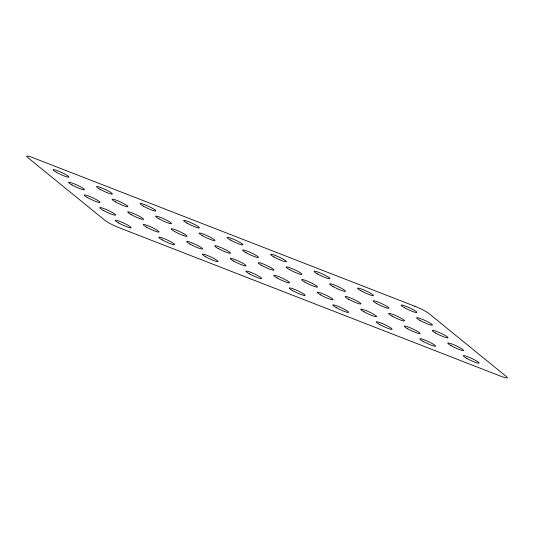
<?xml version="1.0" encoding="UTF-8"?>
<svg xmlns="http://www.w3.org/2000/svg" width="534" height="534" viewBox="0 0 534 534"><rect width="100%" height="100%" fill="white"/><g stroke="black" fill="none" stroke-linecap="round" stroke-linejoin="round"><path stroke-width="0.8" d="M414.811 306.249L33.208 157.784A11.841 1.502 24.9 0 0 27.568 157.39L105.058 220.449A11.841 1.502 24.9 0 0 119.189 227.751L500.792 376.216A11.841 1.502 24.9 0 0 506.432 376.61L428.942 313.551A11.841 1.502 24.9 0 0 414.811 306.249M56.43 172.308A8.678 1.101 24.9 0 0 68.853 177.088A8.678 1.101 24.9 0 0 57.719 170.8A8.678 1.101 24.9 0 0 56.43 172.308M99.931 189.236A8.678 1.101 24.9 0 0 112.347 194.009A8.678 1.101 24.9 0 0 101.22 187.728A8.678 1.101 24.9 0 0 99.931 189.236M143.426 206.157A8.678 1.101 24.9 0 0 155.848 210.937A8.678 1.101 24.9 0 0 144.714 204.649A8.678 1.101 24.9 0 0 143.426 206.157M186.927 223.078A8.678 1.101 24.9 0 0 199.349 227.858A8.678 1.101 24.9 0 0 188.215 221.577A8.678 1.101 24.9 0 0 186.927 223.078M230.428 240.006A8.678 1.101 24.9 0 0 242.843 244.786A8.678 1.101 24.9 0 0 231.716 238.498A8.678 1.101 24.9 0 0 230.428 240.006M273.922 256.927A8.678 1.101 24.9 0 0 286.344 261.707A8.678 1.101 24.9 0 0 275.21 255.426A8.678 1.101 24.9 0 0 273.922 256.927M317.423 273.855A8.678 1.101 24.9 0 0 329.845 278.628A8.678 1.101 24.9 0 0 318.711 272.347A8.678 1.101 24.9 0 0 317.423 273.855M360.924 290.776A8.678 1.101 24.9 0 0 373.339 295.556A8.678 1.101 24.9 0 0 362.212 289.268A8.678 1.101 24.9 0 0 360.924 290.776M404.425 307.697A8.678 1.101 24.9 0 0 416.84 312.477A8.678 1.101 24.9 0 0 405.706 306.196A8.678 1.101 24.9 0 0 404.425 307.697M71.983 184.971A8.678 1.101 24.9 0 0 84.405 189.744A8.678 1.101 24.9 0 0 73.271 183.462A8.678 1.101 24.9 0 0 71.983 184.971M115.484 201.892A8.678 1.101 24.9 0 0 127.906 206.671A8.678 1.101 24.9 0 0 116.772 200.383A8.678 1.101 24.9 0 0 115.484 201.892M158.985 218.813A8.678 1.101 24.9 0 0 171.401 223.592A8.678 1.101 24.9 0 0 160.273 217.311A8.678 1.101 24.9 0 0 158.985 218.813M202.479 235.741A8.678 1.101 24.9 0 0 214.902 240.514A8.678 1.101 24.9 0 0 203.768 234.232A8.678 1.101 24.9 0 0 202.479 235.741M245.98 252.662A8.678 1.101 24.9 0 0 258.403 257.441A8.678 1.101 24.9 0 0 247.269 251.154A8.678 1.101 24.9 0 0 245.98 252.662M289.481 269.59A8.678 1.101 24.9 0 0 301.897 274.363A8.678 1.101 24.9 0 0 290.77 268.081A8.678 1.101 24.9 0 0 289.481 269.59M332.976 286.511A8.678 1.101 24.9 0 0 345.398 291.29A8.678 1.101 24.9 0 0 334.264 285.002A8.678 1.101 24.9 0 0 332.976 286.511M376.477 303.432A8.678 1.101 24.9 0 0 388.899 308.211A8.678 1.101 24.9 0 0 377.765 301.93A8.678 1.101 24.9 0 0 376.477 303.432M419.978 320.36A8.678 1.101 24.9 0 0 432.393 325.139A8.678 1.101 24.9 0 0 421.266 318.851A8.678 1.101 24.9 0 0 419.978 320.36M87.543 197.627A8.678 1.101 24.9 0 0 99.958 202.406A8.678 1.101 24.9 0 0 88.831 196.118A8.678 1.101 24.9 0 0 87.543 197.627M131.037 214.548A8.678 1.101 24.9 0 0 143.459 219.327A8.678 1.101 24.9 0 0 132.325 213.046A8.678 1.101 24.9 0 0 131.037 214.548M174.538 231.476A8.678 1.101 24.9 0 0 186.96 236.248A8.678 1.101 24.9 0 0 175.826 229.967A8.678 1.101 24.9 0 0 174.538 231.476M218.039 248.397A8.678 1.101 24.9 0 0 230.454 253.176A8.678 1.101 24.9 0 0 219.327 246.888A8.678 1.101 24.9 0 0 218.039 248.397M261.533 265.318A8.678 1.101 24.9 0 0 273.955 270.097A8.678 1.101 24.9 0 0 262.821 263.816A8.678 1.101 24.9 0 0 261.533 265.318M305.034 282.246A8.678 1.101 24.9 0 0 317.456 287.025A8.678 1.101 24.9 0 0 306.322 280.737A8.678 1.101 24.9 0 0 305.034 282.246M348.535 299.167A8.678 1.101 24.9 0 0 360.951 303.946A8.678 1.101 24.9 0 0 349.823 297.665A8.678 1.101 24.9 0 0 348.535 299.167M392.029 316.095A8.678 1.101 24.9 0 0 404.452 320.867A8.678 1.101 24.9 0 0 393.318 314.586A8.678 1.101 24.9 0 0 392.029 316.095M435.53 333.016A8.678 1.101 24.9 0 0 447.953 337.795A8.678 1.101 24.9 0 0 436.819 331.507A8.678 1.101 24.9 0 0 435.53 333.016M103.095 210.283A8.678 1.101 24.9 0 0 115.518 215.062A8.678 1.101 24.9 0 0 104.384 208.774A8.678 1.101 24.9 0 0 103.095 210.283M146.596 227.21A8.678 1.101 24.9 0 0 159.012 231.983A8.678 1.101 24.9 0 0 147.885 225.702A8.678 1.101 24.9 0 0 146.596 227.21M190.091 244.131A8.678 1.101 24.9 0 0 202.513 248.911A8.678 1.101 24.9 0 0 191.379 242.623A8.678 1.101 24.9 0 0 190.091 244.131M233.592 261.053A8.678 1.101 24.9 0 0 246.014 265.832A8.678 1.101 24.9 0 0 234.88 259.551A8.678 1.101 24.9 0 0 233.592 261.053M277.093 277.98A8.678 1.101 24.9 0 0 289.508 282.76A8.678 1.101 24.9 0 0 278.381 276.472A8.678 1.101 24.9 0 0 277.093 277.98M320.587 294.901A8.678 1.101 24.9 0 0 333.009 299.681A8.678 1.101 24.9 0 0 321.875 293.4A8.678 1.101 24.9 0 0 320.587 294.901M364.088 311.829A8.678 1.101 24.9 0 0 376.51 316.602A8.678 1.101 24.9 0 0 365.376 310.321A8.678 1.101 24.9 0 0 364.088 311.829M407.589 328.75A8.678 1.101 24.9 0 0 420.004 333.53A8.678 1.101 24.9 0 0 408.877 327.242A8.678 1.101 24.9 0 0 407.589 328.75M451.083 345.672A8.678 1.101 24.9 0 0 463.505 350.451A8.678 1.101 24.9 0 0 452.371 344.17A8.678 1.101 24.9 0 0 451.083 345.672M118.648 222.945A8.678 1.101 24.9 0 0 131.07 227.718A8.678 1.101 24.9 0 0 119.936 221.436A8.678 1.101 24.9 0 0 118.648 222.945M162.149 239.866A8.678 1.101 24.9 0 0 174.571 244.645A8.678 1.101 24.9 0 0 163.437 238.358A8.678 1.101 24.9 0 0 162.149 239.866M205.65 256.787A8.678 1.101 24.9 0 0 218.066 261.567A8.678 1.101 24.9 0 0 206.938 255.285A8.678 1.101 24.9 0 0 205.65 256.787M249.144 273.715A8.678 1.101 24.9 0 0 261.567 278.488A8.678 1.101 24.9 0 0 250.433 272.207A8.678 1.101 24.9 0 0 249.144 273.715M292.645 290.636A8.678 1.101 24.9 0 0 305.068 295.415A8.678 1.101 24.9 0 0 293.934 289.128A8.678 1.101 24.9 0 0 292.645 290.636M336.146 307.564A8.678 1.101 24.9 0 0 348.562 312.337A8.678 1.101 24.9 0 0 337.435 306.055A8.678 1.101 24.9 0 0 336.146 307.564M379.641 324.485A8.678 1.101 24.9 0 0 392.063 329.264A8.678 1.101 24.9 0 0 380.929 322.977A8.678 1.101 24.9 0 0 379.641 324.485M423.142 341.406A8.678 1.101 24.9 0 0 435.564 346.186A8.678 1.101 24.9 0 0 424.43 339.904A8.678 1.101 24.9 0 0 423.142 341.406M466.643 358.334A8.678 1.101 24.9 0 0 479.058 363.113A8.678 1.101 24.9 0 0 467.931 356.825A8.678 1.101 24.9 0 0 466.643 358.334"/></g></svg>
